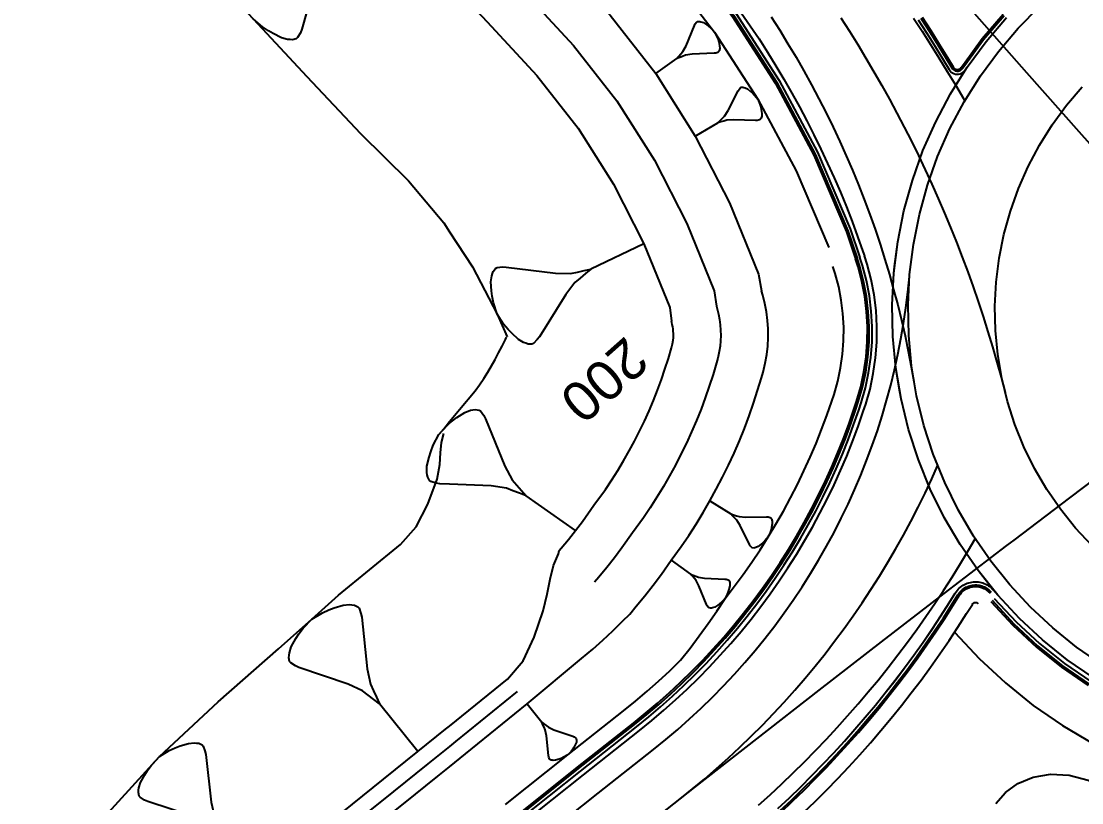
# Model space of a CAD drawing. Extents: x 387562 to 388546, y 804386 to 804945.
# Drawn here: x 387872.9 to 387940, y 804710.9 to 804760.4 of the extents above; entities that cross this region are included whole.
import ezdxf
from ezdxf.enums import TextEntityAlignment as Align

# ---------------------------------------------------------------- set-up
doc = ezdxf.new("R2010")
doc.units = 0
doc.layers.get('0').update_dxf_attribs({"linetype": 'CONTINUOUS'})
doc.styles.add('ARIAL', font='ARIAL.FON')

msp = doc.modelspace()

# ---------------------------------------------------------------- linework, layer by layer
at = {"color": 1}
for p, q in [((387891.5394, 804763.0015), (387890.6459, 804759.8487)), ((387888.1523, 804759.9987), (387887.557, 804760.5037)), ((387888.5279, 804759.7414), (387888.1523, 804759.9987)), ((387914.9578, 804758.7974), (387915.4847, 804760.0885)), ((387915.4847, 804760.0885), (387915.5344, 804760.1811)), ((387915.5344, 804760.1811), (387915.6226, 804760.3007)), ((387915.6226, 804760.3007), (387915.661, 804760.3278)), ((387915.661, 804760.3278), (387915.7648, 804760.3435)), ((387915.7648, 804760.3435), (387915.8303, 804760.3322)), ((387915.8303, 804760.3322), (387915.8958, 804760.3208)), ((387915.8958, 804760.3208), (387916.0538, 804760.2598)), ((387916.0538, 804760.2598), (387916.2659, 804760.1219)), ((387916.2659, 804760.1219), (387916.3856, 804760.0338)), ((387916.3856, 804760.0338), (387916.5322, 804759.9072)), ((387916.5322, 804759.9072), (387916.7601, 804759.6655)), ((387888.8302, 804759.5668), (387888.5279, 804759.7414)), ((387889.3616, 804759.3003), (387888.8302, 804759.5668)), ((387889.7466, 804759.1989), (387889.3616, 804759.3003)), ((387890.2967, 804759.244), (387890.0583, 804759.1801)), ((387890.3794, 804759.3173), (387890.2967, 804759.244)), ((387890.554, 804759.6196), (387890.3794, 804759.3173)), ((387890.6459, 804759.8487), (387890.554, 804759.6196)), ((387916.7601, 804759.6655), (387916.9112, 804759.3696)), ((387916.9112, 804759.3696), (387916.9811, 804759.189)), ((387889.9024, 804759.1895), (387889.7466, 804759.1989)), ((387890.0583, 804759.1801), (387889.9024, 804759.1895)), ((387914.7589, 804758.4272), (387914.9578, 804758.7974)), ((387916.9811, 804759.189), (387917.0239, 804759.0467)), ((387917.0239, 804759.0467), (387917.0825, 804758.8006)), ((387917.0755, 804758.5658), (387917.0642, 804758.5003)), ((387917.0869, 804758.6312), (387917.0755, 804758.5658)), ((387917.0825, 804758.8006), (387917.0869, 804758.6312)), ((387913.0353, 804757.0397), (387914.3793, 804757.9872)), ((387914.3793, 804757.9872), (387914.5059, 804758.1338)), ((387914.56, 804758.057), (387914.3793, 804757.9872)), ((387914.5059, 804758.1338), (387914.6324, 804758.2805)), ((387914.7407, 804758.1269), (387914.56, 804758.057)), ((387914.6324, 804758.2805), (387914.7589, 804758.4272)), ((387914.9213, 804758.1968), (387914.7407, 804758.1269)), ((387915.3368, 804758.2598), (387914.9213, 804758.1968)), ((387916.7299, 804758.3221), (387915.3368, 804758.2598)), ((387916.8338, 804758.3379), (387916.7299, 804758.3221)), ((387916.9761, 804758.3807), (387916.8338, 804758.3379)), ((387917.0145, 804758.4077), (387916.9761, 804758.3807)), ((387917.0642, 804758.5003), (387917.0145, 804758.4077)), ((387917.6179, 804754.6919), (387918.2551, 804755.9449)), ((387918.2551, 804755.9449), (387918.3128, 804756.0337)), ((387918.3128, 804756.0337), (387918.4113, 804756.1465)), ((387918.4113, 804756.1465), (387918.4521, 804756.1705)), ((387918.4521, 804756.1705), (387918.5578, 804756.1776)), ((387918.5578, 804756.1776), (387918.6226, 804756.1608)), ((387918.6226, 804756.1608), (387918.6874, 804756.1439)), ((387918.6874, 804756.1439), (387918.8411, 804756.0694)), ((387918.8411, 804756.0694), (387919.0427, 804755.9132)), ((387919.0427, 804755.9132), (387919.1555, 804755.8147)), ((387919.1555, 804755.8147), (387919.2922, 804755.6753)), ((387919.2922, 804755.6753), (387919.501, 804755.4134)), ((387919.501, 804755.4134), (387919.6281, 804755.1036)), ((387917.3872, 804754.3366), (387917.6179, 804754.6919)), ((387919.6281, 804755.1036), (387919.6832, 804754.9162)), ((387919.6832, 804754.9162), (387919.7143, 804754.7697)), ((387919.7143, 804754.7697), (387919.7525, 804754.5176)), ((387919.7525, 804754.5176), (387919.7428, 804754.3471)), ((387915.5398, 804753.0868), (387916.9691, 804753.9263)), ((387916.9691, 804753.9263), (387917.1085, 804754.0631)), ((387917.1564, 804753.9814), (387916.9691, 804753.9263)), ((387917.1085, 804754.0631), (387917.2478, 804754.1998)), ((387917.3438, 804754.0365), (387917.1564, 804753.9814)), ((387917.2478, 804754.1998), (387917.3872, 804754.3366)), ((387917.5311, 804754.0916), (387917.3438, 804754.0365)), ((387917.9537, 804754.1201), (387917.5311, 804754.0916)), ((387919.3584, 804754.0664), (387917.9537, 804754.1201)), ((387919.4641, 804754.0735), (387919.3584, 804754.0664)), ((387919.6106, 804754.1047), (387919.4641, 804754.0735)), ((387919.6514, 804754.1286), (387919.6106, 804754.1047)), ((387919.7091, 804754.2175), (387919.6514, 804754.1286)), ((387919.726, 804754.2823), (387919.7091, 804754.2175)), ((387919.7428, 804754.3471), (387919.726, 804754.2823)), ((387925.333, 804747.2198), (387925.958, 804745.4092)), ((387912.2935, 804746.263), (387908.9399, 804744.6565)), ((387902.7102, 804744.3817), (387902.7601, 804744.5234)), ((387902.7601, 804744.5234), (387902.9058, 804744.711)), ((387902.9058, 804744.711), (387903.0016, 804744.7569)), ((387903.0016, 804744.7569), (387903.335, 804744.7988)), ((387903.335, 804744.7988), (387903.5725, 804744.7948)), ((387903.5725, 804744.7948), (387906.7023, 804744.4092)), ((387907.6524, 804744.3931), (387908.0816, 804744.4809)), ((387908.0816, 804744.4809), (387908.5108, 804744.5687)), ((387908.5108, 804744.5687), (387908.9399, 804744.6565)), ((387908.9399, 804744.6565), (387908.6026, 804744.3771)), ((387902.6063, 804743.8607), (387902.6602, 804744.2399)), ((387902.6442, 804743.2898), (387902.6063, 804743.8607)), ((387902.6602, 804744.2399), (387902.7102, 804744.3817)), ((387906.7023, 804744.4092), (387907.6524, 804744.3931)), ((387907.9278, 804743.8183), (387907.3449, 804743.0678)), ((387908.2652, 804744.0977), (387907.9278, 804743.8183)), ((387908.6026, 804744.3771), (387908.2652, 804744.0977)), ((387902.6861, 804742.9565), (387902.6442, 804743.2898)), ((387902.7739, 804742.5273), (387902.6861, 804742.9565)), ((387902.9993, 804741.8107), (387902.7739, 804742.5273)), ((387907.3449, 804743.0678), (387905.6839, 804740.3872)), ((387903.4165, 804741.1859), (387902.9993, 804741.8107)), ((387903.6959, 804740.8485), (387903.4165, 804741.1859)), ((387903.9294, 804740.607), (387903.6959, 804740.8485)), ((387904.3505, 804740.2197), (387903.9294, 804740.607)), ((387904.6799, 804740.024), (387904.3505, 804740.2197)), ((387904.8216, 804739.9741), (387904.6799, 804740.024)), ((387904.9633, 804739.9242), (387904.8216, 804739.9741)), ((387905.2008, 804739.9202), (387904.9633, 804739.9242)), ((387905.2966, 804739.9661), (387905.2008, 804739.9202)), ((387905.5382, 804740.1996), (387905.2966, 804739.9661)), ((387905.6839, 804740.3872), (387905.5382, 804740.1996)), ((387900, 804715.7505), (387903.6577, 804718.7241))]:
    msp.add_line(p, q, dxfattribs=at)
at = {"color": 7}
for p, q in [((387925.1085, 804747.0208), (387925.6739, 804745.3129)), ((387925.1908, 804747.0937), (387925.7781, 804745.3482)), ((387900.9497, 804735.5891), (387901.3165, 804735.7315)), ((387901.3165, 804735.7315), (387901.4685, 804735.758)), ((387901.4685, 804735.758), (387901.6205, 804735.7846)), ((387901.6205, 804735.7846), (387901.8618, 804735.7484)), ((387901.8618, 804735.7484), (387901.9511, 804735.6857)), ((387900, 804734.9074), (387900.1799, 804735.0631)), ((387900.1799, 804735.0631), (387900.4574, 804735.2682)), ((387900.4574, 804735.2682), (387900.9497, 804735.5891)), ((387901.9511, 804735.6857), (387902.1562, 804735.4082)), ((387902.1562, 804735.4082), (387902.2721, 804735.1934)), ((387902.2721, 804735.1934), (387903.5004, 804732.1964)), ((387899.3112, 804734.2064), (387899.8397, 804734.7687)), ((387899.8397, 804734.7687), (387900, 804734.9074)), ((387898.9613, 804733.5187), (387899.3112, 804734.2064)), ((387898.7007, 804732.7682), (387898.7997, 804733.0988)), ((387898.7997, 804733.0988), (387898.9613, 804733.5187)), ((387898.5656, 804732.1963), (387898.7007, 804732.7682)), ((387898.556, 804731.803), (387898.5656, 804732.1963)), ((387898.5825, 804731.6509), (387898.556, 804731.803)), ((387903.5004, 804732.1964), (387903.9637, 804731.3373)), ((387898.609, 804731.4989), (387898.5825, 804731.6509)), ((387898.7249, 804731.2842), (387898.609, 804731.4989)), ((387898.8142, 804731.2214), (387898.7249, 804731.2842)), ((387899.1448, 804731.1225), (387898.8142, 804731.2214)), ((387899.3861, 804731.0863), (387899.1448, 804731.1225)), ((387900, 804731.0597), (387899.3861, 804731.0863)), ((387902.622, 804730.9464), (387900, 804731.0597)), ((387903.9637, 804731.3373), (387904.2581, 804730.9971)), ((387903.5872, 804730.8016), (387902.622, 804730.9464)), ((387904.0071, 804730.6399), (387903.5872, 804730.8016)), ((387904.427, 804730.4783), (387904.0071, 804730.6399)), ((387904.2581, 804730.9971), (387904.5525, 804730.6568)), ((387904.8469, 804730.3166), (387904.427, 804730.4783)), ((387904.5525, 804730.6568), (387904.8469, 804730.3166)), ((387907.9718, 804728.1207), (387904.8469, 804730.3166)), ((387916.4593, 804729.9979), (387917.7926, 804729.1731)), ((387917.7926, 804729.1731), (387917.9685, 804729.117)), ((387917.9214, 804729.0408), (387917.7926, 804729.1731)), ((387918.0502, 804728.9084), (387917.9214, 804729.0408)), ((387917.9685, 804729.117), (387918.1444, 804729.0608)), ((387918.1444, 804729.0608), (387918.3204, 804729.0047)), ((387918.179, 804728.7761), (387918.0502, 804728.9084)), ((387918.3895, 804728.4352), (387918.179, 804728.7761)), ((387918.3204, 804729.0047), (387918.7194, 804728.9685)), ((387918.9648, 804727.2366), (387918.3895, 804728.4352)), ((387918.7194, 804728.9685), (387920.0487, 804728.9889)), ((387920.0487, 804728.9889), (387920.1485, 804728.9798)), ((387920.1485, 804728.9798), (387920.2863, 804728.9472)), ((387920.2863, 804728.9472), (387920.3244, 804728.9237)), ((387920.3244, 804728.9237), (387920.377, 804728.8385)), ((387920.4116, 804728.5537), (387920.3699, 804728.3161)), ((387920.377, 804728.8385), (387920.3915, 804728.7768)), ((387920.3915, 804728.7768), (387920.4061, 804728.7151)), ((387920.4061, 804728.7151), (387920.4116, 804728.5537)), ((387920.1543, 804727.7122), (387919.9513, 804727.4691)), ((387920.2812, 804728.0024), (387920.1543, 804727.7122)), ((387920.3373, 804728.1783), (387920.2812, 804728.0024)), ((387920.3699, 804728.3161), (387920.3373, 804728.1783)), ((387919.0174, 804727.1514), (387918.9648, 804727.2366)), ((387919.1081, 804727.0426), (387919.0174, 804727.1514)), ((387919.1462, 804727.0191), (387919.1081, 804727.0426)), ((387919.2459, 804727.01), (387919.1462, 804727.0191)), ((387919.3076, 804727.0245), (387919.2459, 804727.01)), ((387919.3692, 804727.0391), (387919.3076, 804727.0245)), ((387919.5161, 804727.1062), (387919.3692, 804727.0391)), ((387919.7101, 804727.2496), (387919.5161, 804727.1062)), ((387919.8189, 804727.3403), (387919.7101, 804727.2496)), ((387919.9513, 804727.4691), (387919.8189, 804727.3403)), ((387914.0177, 804726.2434), (387915.2464, 804725.3698)), ((387915.2464, 804725.3698), (387915.4118, 804725.305)), ((387915.3619, 804725.2348), (387915.2464, 804725.3698)), ((387915.4774, 804725.0998), (387915.3619, 804725.2348)), ((387915.4118, 804725.305), (387915.5772, 804725.2403)), ((387915.5928, 804724.9649), (387915.4774, 804725.0998)), ((387915.5772, 804725.2403), (387915.7426, 804725.1755)), ((387915.7426, 804725.1755), (387916.1233, 804725.1163)), ((387916.1233, 804725.1163), (387917.4004, 804725.0539)), ((387917.4004, 804725.0539), (387917.4956, 804725.0391)), ((387917.4956, 804725.0391), (387917.6259, 804724.9993)), ((387917.6259, 804724.9993), (387917.661, 804724.9743)), ((387915.7739, 804724.6247), (387915.5928, 804724.9649)), ((387916.2521, 804723.439), (387915.7739, 804724.6247)), ((387917.6673, 804724.3885), (387917.6275, 804724.2582)), ((387917.661, 804724.9743), (387917.7062, 804724.8893)), ((387917.7219, 804724.6139), (387917.6673, 804724.3885)), ((387917.7062, 804724.8893), (387917.7164, 804724.8292)), ((387917.7164, 804724.8292), (387917.7265, 804724.7692)), ((387917.7265, 804724.7692), (387917.7219, 804724.6139)), ((387917.4231, 804723.8221), (387917.2133, 804723.6013)), ((387917.5627, 804724.0928), (387917.4231, 804723.8221)), ((387917.6275, 804724.2582), (387917.5627, 804724.0928)), ((387891.9489, 804722.9095), (387892.3639, 804723.1002)), ((387892.3639, 804723.1002), (387892.6924, 804723.2216)), ((387892.6924, 804723.2216), (387893.263, 804723.3952)), ((387893.263, 804723.3952), (387893.6608, 804723.4302)), ((387893.6608, 804723.4302), (387893.8165, 804723.413)), ((387893.8165, 804723.413), (387893.9722, 804723.3959)), ((387893.9722, 804723.3959), (387894.1972, 804723.2924)), ((387894.1972, 804723.2924), (387894.2665, 804723.206)), ((387894.2665, 804723.206), (387894.3879, 804722.8774)), ((387916.2974, 804723.3539), (387916.2521, 804723.439)), ((387916.3777, 804723.2439), (387916.2974, 804723.3539)), ((387916.4129, 804723.219), (387916.3777, 804723.2439)), ((387916.508, 804723.2042), (387916.4129, 804723.219)), ((387916.5681, 804723.2143), (387916.508, 804723.2042)), ((387916.6282, 804723.2244), (387916.5681, 804723.2143)), ((387916.7733, 804723.2798), (387916.6282, 804723.2244)), ((387916.9683, 804723.4055), (387916.7733, 804723.2798)), ((387917.0783, 804723.4858), (387916.9683, 804723.4055)), ((387917.2133, 804723.6013), (387917.0783, 804723.4858)), ((387890.7392, 804721.9395), (387891.2748, 804722.5109)), ((387891.2748, 804722.5109), (387891.9489, 804722.9095)), ((387894.3879, 804722.8774), (387894.44, 804722.6353)), ((387894.44, 804722.6353), (387894.7894, 804719.3665)), ((387890.4628, 804721.576), (387890.7392, 804721.9395)), ((387889.9793, 804720.7625), (387890.2728, 804721.2818)), ((387890.2728, 804721.2818), (387890.4628, 804721.576)), ((387889.8415, 804720.2262), (387889.8586, 804720.3819)), ((387889.8586, 804720.3819), (387889.9793, 804720.7625)), ((387889.8244, 804720.0705), (387889.8415, 804720.2262)), ((387889.8765, 804719.8284), (387889.8244, 804720.0705)), ((387889.9458, 804719.742), (387889.8765, 804719.8284)), ((387890.2401, 804719.552), (387889.9458, 804719.742)), ((387890.465, 804719.4485), (387890.2401, 804719.552)), ((387893.5796, 804718.3966), (387890.465, 804719.4485)), ((387894.7894, 804719.3665), (387894.998, 804718.3981)), ((387894.4795, 804717.9824), (387893.5796, 804718.3966)), ((387894.998, 804718.3981), (387895.1887, 804717.9832)), ((387894.843, 804717.706), (387894.4795, 804717.9824)), ((387895.2066, 804717.4297), (387894.843, 804717.706)), ((387895.1887, 804717.9832), (387895.3794, 804717.5682)), ((387895.5701, 804717.1533), (387895.2066, 804717.4297)), ((387895.3794, 804717.5682), (387895.5701, 804717.1533)), ((387897.9949, 804714.1288), (387895.5701, 804717.1533)), ((387904.9012, 804717.1577), (387905.8281, 804715.99)), ((387905.8281, 804715.99), (387905.9674, 804715.8831)), ((387905.9007, 804715.8301), (387905.8281, 804715.99)), ((387905.9733, 804715.6702), (387905.9007, 804715.8301)), ((387905.9674, 804715.8831), (387906.1067, 804715.7761)), ((387906.0458, 804715.5103), (387905.9733, 804715.6702)), ((387906.1067, 804715.7761), (387906.246, 804715.6692)), ((387906.246, 804715.6692), (387906.5913, 804715.5082)), ((387906.1243, 804715.1374), (387906.0458, 804715.5103)), ((387906.2526, 804713.8797), (387906.1243, 804715.1374)), ((387906.5913, 804715.5082), (387907.7872, 804715.0979)), ((387907.7872, 804715.0979), (387907.8735, 804715.0577)), ((387907.8735, 804715.0577), (387907.9863, 804714.9841)), ((387907.9863, 804714.9841), (387908.0128, 804714.9507)), ((387908.0128, 804714.9507), (387908.0324, 804714.8575)), ((387882.2539, 804714.1917), (387882.6373, 804714.3719)), ((387882.6373, 804714.3719), (387882.941, 804714.4871)), ((387882.941, 804714.4871), (387883.4689, 804714.6526)), ((387883.4689, 804714.6526), (387883.8376, 804714.6882)), ((387883.8376, 804714.6882), (387883.9822, 804714.6736)), ((387883.9822, 804714.6736), (387884.1267, 804714.6589)), ((387884.1267, 804714.6589), (387884.3362, 804714.5646)), ((387884.3362, 804714.5646), (387884.4011, 804714.485)), ((387884.4011, 804714.485), (387884.5163, 804714.1813)), ((387907.7841, 804714.2797), (387907.6771, 804714.1404)), ((387907.8577, 804714.3925), (387907.7841, 804714.2797)), ((387907.9715, 804714.5916), (387907.8577, 804714.3925)), ((387908.0187, 804714.7378), (387907.9715, 804714.5916)), ((387908.0255, 804714.7976), (387908.0187, 804714.7378)), ((387908.0324, 804714.8575), (387908.0255, 804714.7976)), ((387881.1394, 804713.2826), (387881.6317, 804713.8168)), ((387881.6317, 804713.8168), (387882.2539, 804714.1917)), ((387884.5163, 804714.1813), (387884.5666, 804713.9571)), ((387884.5666, 804713.9571), (387884.9165, 804710.928)), ((387906.2722, 804713.7865), (387906.2526, 804713.8797)), ((387906.3183, 804713.6599), (387906.2722, 804713.7865)), ((387906.3447, 804713.6265), (387906.3183, 804713.6599)), ((387906.4311, 804713.5863), (387906.3447, 804713.6265)), ((387906.4909, 804713.5794), (387906.4311, 804713.5863)), ((387906.7038, 804713.5853), (387906.5508, 804713.5725)), ((387906.9236, 804713.651), (387906.7038, 804713.5853)), ((387907.0502, 804713.697), (387906.9236, 804713.651)), ((387907.2101, 804713.7696), (387907.0502, 804713.697)), ((387907.4701, 804713.9216), (387907.2101, 804713.7696)), ((387907.6771, 804714.1404), (387907.4701, 804713.9216)), ((387880.7121, 804712.6688), (387880.886, 804712.9432)), ((387880.886, 804712.9432), (387881.1394, 804713.2826)), ((387906.5508, 804713.5725), (387906.4909, 804713.5794)), ((387880.444, 804712.1848), (387880.7121, 804712.6688)), ((387880.3057, 804711.5417), (387880.3204, 804711.6863)), ((387880.3204, 804711.6863), (387880.335, 804711.8308)), ((387880.335, 804711.8308), (387880.444, 804712.1848)), ((387880.356, 804711.3176), (387880.3057, 804711.5417)), ((387880.4209, 804711.238), (387880.356, 804711.3176)), ((387880.6954, 804711.0641), (387880.4209, 804711.238)), ((387880.9048, 804710.9698), (387880.6954, 804711.0641)), ((387883.802, 804710.0188), (387880.9048, 804710.9698)), ((387884.9165, 804710.928), (387885.1176, 804710.0314))]:
    msp.add_line(p, q, dxfattribs=at)
at = {"color": 1, "linetype": 'CONTINUOUS'}
for points in [[(387900, 804781.8529), (387901.8049, 804779.817), (387905.1218, 804776.0756), (387908.4387, 804772.3342), (387911.7556, 804768.5928), (387915.0532, 804764.8342), (387918.107, 804760.8596), (387920.8479, 804756.6075), (387923.2634, 804752.067), (387925.333, 804747.2198)], [(387900, 804779.1395), (387900.458, 804778.6229), (387903.7749, 804774.8815), (387907.0918, 804771.1401), (387910.4087, 804767.3987), (387913.7063, 804763.6401), (387916.7601, 804759.6655), (387919.501, 804755.4134), (387921.9165, 804750.8729), (387923.9861, 804746.0257)], [(387874.9713, 804774.6306), (387877.525, 804771.6559), (387880.7844, 804767.8635), (387884.1435, 804764.1595), (387887.557, 804760.5037), (387890.9704, 804756.8479), (387894.3596, 804753.2444), (387897.394, 804750.2403), (387899.6288, 804747.5888), (387900, 804747.0246)], [(387900, 804771.6528), (387900.0602, 804771.5883), (387903.4713, 804767.9303), (387906.8743, 804764.2815), (387910.1561, 804760.7238), (387913.0353, 804757.0397), (387915.5398, 804753.0868), (387917.7047, 804748.8552), (387919.542, 804744.3512), (387919.7201, 804743.2934)], [(387900, 804762.8582), (387902.3743, 804760.3128), (387905.5198, 804756.9152), (387908.1313, 804753.5827), (387910.3662, 804750.048), (387912.2935, 804746.263), (387913.9273, 804742.2357), (387914.038, 804741.3662)], [(387929.6474, 804760.4375), (387930.1873, 804759.5958), (387930.7188, 804758.7487), (387931.2418, 804757.8963), (387931.609, 804757.2861), (387931.6671, 804757.205), (387931.7378, 804757.1347), (387931.8192, 804757.077), (387931.9091, 804757.0337), (387932.0048, 804757.0059), (387932.1039, 804756.9944), (387932.2035, 804756.9995), (387932.3008, 804757.021), (387932.3933, 804757.0583), (387932.4783, 804757.1105), (387932.5534, 804757.1761), (387932.6166, 804757.2532), (387932.6217, 804757.2607), (387932.7514, 804757.4533), (387933.9344, 804759.0654), (387935.2314, 804760.5873)], [(387900, 804747.0246), (387901.4546, 804744.8136), (387902.9993, 804741.8107), (387903.6335, 804740.3815)], [(387904.3536, 804709.7772), (387908.2784, 804712.9035), (387911.8174, 804715.7042), (387912.5921, 804716.3301), (387913.3498, 804716.972), (387914.0923, 804717.6313), (387914.8193, 804718.3077), (387915.5304, 804719.0009), (387916.2251, 804719.7103), (387916.9032, 804720.4358), (387917.5642, 804721.1768), (387918.2078, 804721.933), (387918.8337, 804722.7039), (387919.4414, 804723.4892), (387920.0308, 804724.2884), (387920.6014, 804725.1011), (387921.1529, 804725.9269), (387921.6851, 804726.7652), (387922.1976, 804727.6157), (387922.6903, 804728.4779), (387923.1627, 804729.3513), (387923.6147, 804730.2355), (387924.0461, 804731.1299), (387924.4565, 804732.0341), (387924.8457, 804732.9476), (387925.2137, 804733.8699), (387925.56, 804734.8006), (387925.8847, 804735.739), (387926.0357, 804736.2012), (387926.304, 804737.1458), (387926.5082, 804738.1041), (387926.6482, 804739.0738), (387926.7232, 804740.0508), (387926.733, 804741.0305), (387926.6775, 804742.0088), (387926.5569, 804742.9812), (387926.3719, 804743.9434), (387926.1232, 804744.8911), (387925.958, 804745.4092)], [(387903.542, 804710.7927), (387907.4701, 804713.9216), (387911.0022, 804716.7169), (387911.7634, 804717.3317), (387912.498, 804717.9541), (387913.2179, 804718.5933), (387913.9227, 804719.2491), (387914.6122, 804719.9211), (387915.2135, 804720.6782), (387915.7955, 804721.4472), (387916.3579, 804722.2279), (387916.9005, 804723.0197), (387917.4231, 804723.8221), (387918.0052, 804724.5743), (387918.5697, 804725.3398), (387919.1163, 804726.1182), (387919.6446, 804726.9092), (387920.1543, 804727.7122), (387920.6452, 804728.5268), (387921.1171, 804729.3526), (387921.5696, 804730.1892), (387922.0026, 804731.0361), (387922.4157, 804731.8928), (387922.8089, 804732.759), (387923.1817, 804733.634), (387923.5341, 804734.5174), (387923.8659, 804735.4088), (387924.1769, 804736.3077), (387924.3176, 804736.738), (387924.557, 804737.5794), (387924.7362, 804738.4204), (387924.859, 804739.2714), (387924.9249, 804740.1287), (387924.9335, 804740.9885), (387924.8848, 804741.847), (387924.779, 804742.7003), (387924.6166, 804743.5447), (387924.3983, 804744.3763), (387924.2534, 804744.8311)], [(387906.9381, 804726.8564), (387907.0571, 804727.0024), (387907.5219, 804727.5565), (387907.9718, 804728.1207), (387908.4069, 804728.6946), (387909.1278, 804729.7204), (387909.8633, 804730.7255), (387910.2588, 804731.3203), (387910.6396, 804731.9236), (387911.0056, 804732.5351), (387911.3567, 804733.1544), (387911.6929, 804733.781), (387912.014, 804734.4144), (387912.3283, 804735.0501), (387912.6201, 804735.696), (387912.8967, 804736.3476), (387913.1583, 804737.0046), (387913.3937, 804737.6711), (387913.6243, 804738.3376), (387913.84, 804739.0083), (387914.041, 804739.6837), (387914.1063, 804739.9278), (387914.1479, 804740.1631), (387914.156, 804740.3092), (387914.1582, 804740.4532), (387914.1549, 804740.5957), (387914.1462, 804740.7367), (387914.1321, 804740.8766), (387914.1126, 804741.0154), (387914.0877, 804741.1533), (387914.0573, 804741.2904), (387914.038, 804741.3662)], [(387896.896, 804727.2421), (387897.8803, 804728.3547), (387898.6099, 804729.7834), (387899.2022, 804731.3777), (387899.3855, 804732.2905), (387899.4198, 804733.0324), (387899.4893, 804733.6971), (387899.6346, 804734.2522)], [(387903.6578, 804718.7242), (387904.6445, 804719.8729), (387905.3507, 804721.3696), (387905.9062, 804723.0485), (387906.1633, 804724.0995), (387906.3498, 804725.0425), (387906.5726, 804725.9043), (387906.8757, 804726.6488), (387906.9381, 804726.8564)], [(387920.7648, 804710.5285), (387921.4942, 804711.2126), (387922.2129, 804711.9078), (387922.9209, 804712.6141), (387923.618, 804713.3311), (387924.3039, 804714.0588), (387924.9786, 804714.7969), (387925.6418, 804715.5453), (387926.2934, 804716.3039), (387926.9333, 804717.0724), (387927.5613, 804717.8506), (387928.1773, 804718.6384), (387928.781, 804719.4356), (387929.3724, 804720.2419), (387929.9514, 804721.0573), (387930.5177, 804721.8815), (387931.0713, 804722.7143), (387931.612, 804723.5555), (387931.9925, 804724.1652), (387932.0478, 804724.2485), (387932.1085, 804724.3279), (387932.1743, 804724.403), (387932.245, 804724.4736), (387932.3202, 804724.5394), (387932.3996, 804724.6), (387932.4829, 804724.6552), (387932.5697, 804724.7047), (387932.6596, 804724.7483), (387932.7522, 804724.7858), (387932.8471, 804724.817), (387932.9439, 804724.8419), (387933.0421, 804724.8603), (387933.1413, 804724.8721), (387933.2411, 804724.8772), (387933.341, 804724.8757), (387933.4406, 804724.8676), (387933.5394, 804724.8528), (387933.637, 804724.8315), (387933.733, 804724.8037), (387933.8269, 804724.7696), (387933.9183, 804724.7293), (387934.0069, 804724.683), (387934.0922, 804724.6309), (387934.1738, 804724.5733), (387934.2513, 804724.5103), (387934.3246, 804724.4423), (387934.3931, 804724.3696), (387934.4176, 804724.341)], [(387934.4609, 804723.8287), (387935.8369, 804722.348), (387937.3168, 804720.9711), (387938.8929, 804719.7055), (387940.5568, 804718.5577)], [(387922.3908, 804710.2713), (387923.1239, 804710.9804), (387923.8461, 804711.7008), (387924.5571, 804712.4321), (387925.2567, 804713.1744), (387925.9449, 804713.9273), (387926.6214, 804714.6907), (387927.286, 804715.4644), (387927.9387, 804716.2482), (387928.5793, 804717.042), (387929.2075, 804717.8456), (387929.8233, 804718.6587), (387930.4266, 804719.4812), (387931.0171, 804720.3129), (387931.5948, 804721.1535), (387932.1594, 804722.003), (387932.7109, 804722.8611), (387933.0782, 804723.4501), (387933.1064, 804723.494), (387933.1145, 804723.5045), (387933.1232, 804723.5145), (387933.1326, 804723.5239), (387933.1426, 804723.5326), (387933.1532, 804723.5406), (387933.1642, 804723.548), (387933.1757, 804723.5545), (387933.1877, 804723.5603), (387933.2, 804723.5653), (387933.2126, 804723.5695), (387933.2254, 804723.5728), (387933.2385, 804723.5752), (387933.2516, 804723.5768), (387933.2649, 804723.5775), (387933.2781, 804723.5773), (387933.2914, 804723.5762), (387933.3045, 804723.5742), (387933.3174, 804723.5714), (387933.3302, 804723.5677), (387933.3426, 804723.5632), (387933.3548, 804723.5578), (387933.3665, 804723.5517), (387933.3779, 804723.5448), (387933.3887, 804723.5371), (387933.399, 804723.5287), (387933.4087, 804723.5197), (387933.4178, 804723.5101), (387933.4211, 804723.5063)], [(387904.9012, 804717.1577), (387908.3475, 804720.0152), (387909.05, 804720.6108), (387909.6949, 804721.1858), (387910.3257, 804721.7752), (387910.9423, 804722.3787), (387911.3896, 804722.8335)], [(387881.1629, 804700), (387883.967, 804702.9768), (387887.931, 804706.0952), (387891.8819, 804709.2289), (387895.8198, 804712.3782), (387897.9949, 804714.1288), (387899.745, 804715.5432), (387900, 804715.7505)]]:
    msp.add_lwpolyline(points, dxfattribs=at)
at = {"color": 7, "linetype": 'CONTINUOUS'}
for points in [[(387900, 804781.5665), (387901.6627, 804779.6909), (387904.9796, 804775.9495), (387908.2965, 804772.2081), (387911.6134, 804768.4667), (387914.911, 804764.7082), (387917.9649, 804760.7336), (387920.7057, 804756.4815), (387923.1212, 804751.9409), (387925.1908, 804747.0937)], [(387900, 804781.4006), (387901.5804, 804779.618), (387904.8973, 804775.8766), (387908.2142, 804772.1352), (387911.5311, 804768.3937), (387914.8287, 804764.6352), (387917.8826, 804760.6606), (387920.6234, 804756.4085), (387923.0389, 804751.8679), (387925.1085, 804747.0208)], [(387900, 804767.2554), (387901.2264, 804765.9402), (387904.6243, 804762.2972), (387907.8379, 804758.8195), (387910.5833, 804755.3112), (387912.953, 804751.5674), (387914.9991, 804747.5591), (387916.7347, 804743.2934), (387916.879, 804742.3298)], [(387941.2556, 804719.6539), (387939.6695, 804720.748), (387938.1671, 804721.9545), (387936.7564, 804723.267), (387935.4447, 804724.6784), (387934.2391, 804726.1815), (387933.1459, 804727.7682), (387932.1709, 804729.4302), (387931.3192, 804731.1586), (387930.5953, 804732.9443), (387930.0031, 804734.7779), (387929.5457, 804736.6496), (387929.2256, 804738.5497), (387929.0443, 804740.468), (387929.0029, 804742.3944), (387929.1016, 804744.3187), (387929.3399, 804746.2308), (387929.7165, 804748.1205), (387930.2294, 804749.9778), (387930.8759, 804751.793), (387931.6525, 804753.5563), (387932.5553, 804755.2586), (387933.5794, 804756.8908), (387934.7193, 804758.4443), (387935.9692, 804759.9108), (387937.3222, 804761.2826)], [(387920.3405, 804760.6235), (387920.8798, 804759.7813), (387921.4052, 804758.9305), (387921.9166, 804758.0712), (387922.4138, 804757.2036), (387922.8968, 804756.3279), (387923.3653, 804755.4445), (387923.8193, 804754.5535), (387924.2586, 804753.6552), (387924.6831, 804752.7498), (387925.0927, 804751.8375), (387925.4873, 804750.9187), (387925.8668, 804749.9935), (387926.2311, 804749.0622), (387926.5801, 804748.1251), (387926.9137, 804747.1824), (387927.2317, 804746.2343), (387927.5342, 804745.2812), (387927.821, 804744.3232), (387928.0921, 804743.3607), (387928.3473, 804742.3938), (387928.5867, 804741.4229), (387928.8101, 804740.4482), (387929.0176, 804739.4699), (387929.2089, 804738.4884), (387929.3763, 804737.5501)], [(387924.7548, 804760.5651), (387925.2937, 804759.7227), (387925.8219, 804758.8736), (387926.3396, 804758.018), (387926.8465, 804757.156), (387927.3425, 804756.2878), (387927.8277, 804755.4134), (387928.3019, 804754.533), (387928.7651, 804753.6467), (387929.2172, 804752.7547), (387929.6581, 804751.8572), (387930.0877, 804750.9542), (387930.506, 804750.0459), (387930.9129, 804749.1324), (387931.3084, 804748.2139), (387931.6923, 804747.2906), (387932.0647, 804746.3625), (387932.4254, 804745.4299), (387932.7745, 804744.4928), (387933.1118, 804743.5514), (387933.4374, 804742.6059), (387933.7511, 804741.6563), (387934.0529, 804740.703), (387934.3427, 804739.7459), (387934.6206, 804738.7853), (387934.8864, 804737.8213), (387935.1402, 804736.854), (387935.1516, 804736.8095)], [(387929.8152, 804760.5463), (387930.3562, 804759.7029), (387930.8887, 804758.8541), (387931.4128, 804758.0001), (387931.7728, 804757.4009), (387931.8195, 804757.3346), (387931.8666, 804757.2877), (387931.9208, 804757.2493), (387931.9806, 804757.2205), (387932.0444, 804757.202), (387932.1104, 804757.1943), (387932.1767, 804757.1977), (387932.2416, 804757.212), (387932.3032, 804757.2369), (387932.3598, 804757.2716), (387932.4098, 804757.3153), (387932.4519, 804757.3667), (387932.4562, 804757.3729), (387932.5859, 804757.5657), (387933.7775, 804759.1895), (387935.084, 804760.7225)], [(387929.8991, 804760.6007), (387930.4407, 804759.7565), (387930.9737, 804758.9069), (387931.4983, 804758.0519), (387931.855, 804757.4579), (387931.8953, 804757.3997), (387931.9309, 804757.3642), (387931.9716, 804757.3355), (387932.0164, 804757.3139), (387932.0642, 804757.3), (387932.1136, 804757.2942), (387932.1634, 804757.2968), (387932.212, 804757.3075), (387932.2581, 804757.3261), (387932.3005, 804757.3522), (387932.338, 804757.3849), (387932.3696, 804757.4235), (387932.3733, 804757.429), (387932.5032, 804757.6219), (387933.6991, 804759.2516), (387935.0103, 804760.7901)], [(387929.3376, 804760.551), (387929.8859, 804759.7147), (387930.4258, 804758.873), (387930.9573, 804758.0259), (387931.4803, 804757.1736), (387931.9947, 804756.3161), (387932.5005, 804755.4534), (387932.5843, 804755.3086)], [(387940.6466, 804727.1549), (387939.6071, 804728.2735), (387938.6517, 804729.4646), (387937.7854, 804730.722), (387937.0128, 804732.039), (387936.3378, 804733.4087), (387935.7642, 804734.8238), (387935.2949, 804736.2768), (387934.9325, 804737.7601), (387934.6788, 804739.2658), (387934.5351, 804740.786), (387934.5023, 804742.3125), (387934.5805, 804743.8375), (387934.7694, 804745.3527), (387935.0678, 804746.8502), (387935.4742, 804748.322), (387935.9865, 804749.7605), (387936.602, 804751.1579), (387937.3174, 804752.5068), (387938.1289, 804753.8003), (387939.0323, 804755.0313), (387940.0227, 804756.1935)], [(387904.1663, 804710.0115), (387908.0918, 804713.1384), (387911.6293, 804715.9379), (387912.4008, 804716.5613), (387913.1532, 804717.1986), (387913.8905, 804717.8533), (387914.6124, 804718.525), (387915.3185, 804719.2132), (387916.0083, 804719.9177), (387916.6817, 804720.6381), (387917.338, 804721.3739), (387917.9771, 804722.1247), (387918.5986, 804722.8903), (387919.2021, 804723.67), (387919.7873, 804724.4636), (387920.3538, 804725.2706), (387920.9015, 804726.0906), (387921.43, 804726.923), (387921.9389, 804727.7676), (387922.4281, 804728.6237), (387922.8972, 804729.491), (387923.346, 804730.3689), (387923.7743, 804731.2571), (387924.1819, 804732.1549), (387924.5684, 804733.062), (387924.9337, 804733.9779), (387925.2777, 804734.9019), (387925.6001, 804735.8338), (387925.7493, 804736.2906), (387926.0128, 804737.218), (387926.2129, 804738.1568), (387926.35, 804739.1068), (387926.4235, 804740.0638), (387926.4331, 804741.0235), (387926.3787, 804741.9818), (387926.2606, 804742.9344), (387926.0793, 804743.8769), (387925.8357, 804744.8053), (387925.6739, 804745.3129)], [(387904.235, 804709.9256), (387908.1602, 804713.0523), (387911.6983, 804715.8522), (387912.471, 804716.4765), (387913.2253, 804717.1155), (387913.9645, 804717.7719), (387914.6882, 804718.4453), (387915.3962, 804719.1354), (387916.0878, 804719.8417), (387916.7629, 804720.5639), (387917.421, 804721.3016), (387918.0617, 804722.0544), (387918.6848, 804722.8219), (387919.2898, 804723.6037), (387919.8766, 804724.3994), (387920.4446, 804725.2085), (387920.9937, 804726.0305), (387921.5235, 804726.8652), (387922.0338, 804727.7119), (387922.5242, 804728.5702), (387922.9946, 804729.4397), (387923.4446, 804730.32), (387923.874, 804731.2104), (387924.2825, 804732.1106), (387924.6701, 804733.0201), (387925.0364, 804733.9383), (387925.3812, 804734.8648), (387925.7044, 804735.799), (387925.8543, 804736.2578), (387926.1196, 804737.1915), (387926.3212, 804738.1375), (387926.4593, 804739.0947), (387926.5334, 804740.059), (387926.543, 804741.0261), (387926.4883, 804741.9917), (387926.3693, 804742.9515), (387926.1866, 804743.9013), (387925.9411, 804744.8367), (387925.7781, 804745.3482)], [(387905.4775, 804708.3711), (387909.3975, 804711.4937), (387912.8963, 804714.2626), (387913.674, 804714.8911), (387914.437, 804715.5375), (387915.1847, 804716.2015), (387915.9168, 804716.8827), (387916.6329, 804717.5807), (387917.3325, 804718.2952), (387918.0153, 804719.0258), (387918.6809, 804719.772), (387919.329, 804720.5335), (387919.9593, 804721.3099), (387920.5713, 804722.1007), (387921.1647, 804722.9056), (387921.7393, 804723.724), (387922.2947, 804724.5556), (387922.8306, 804725.3998), (387923.3467, 804726.2563), (387923.8428, 804727.1246), (387924.3185, 804728.0041), (387924.7737, 804728.8945), (387925.208, 804729.7952), (387925.6213, 804730.7058), (387926.0132, 804731.6258), (387926.3837, 804732.5546), (387926.7325, 804733.4918), (387927.0594, 804734.4368), (387927.3642, 804735.3892), (387927.6468, 804736.3484), (387927.9071, 804737.3139), (387928.1448, 804738.2852), (387928.3598, 804739.2618), (387928.5521, 804740.2431), (387928.7215, 804741.2287), (387928.868, 804742.2179), (387928.9914, 804743.2102), (387929.0917, 804744.2051), (387929.0996, 804744.2955)], [(387911.3896, 804722.8335), (387911.7988, 804723.3258), (387912.3486, 804723.9924), (387912.881, 804724.6711), (387913.3958, 804725.3613), (387914.0177, 804726.2434), (387914.6506, 804727.1087), (387915.129, 804727.8157), (387915.5899, 804728.5333), (387916.0334, 804729.2608), (387916.4593, 804729.9979), (387916.8675, 804730.744), (387917.2579, 804731.4986), (387917.6385, 804732.257), (387917.9938, 804733.0271), (387918.3311, 804733.8044), (387918.6504, 804734.5884), (387918.9404, 804735.3833), (387919.2228, 804736.1794), (387919.4871, 804736.9809), (387919.7335, 804737.7876), (387919.8334, 804738.1387), (387919.9712, 804738.7177), (387920.0626, 804739.2547), (387920.122, 804739.7946), (387920.1493, 804740.3358), (387920.1445, 804740.8767), (387920.1078, 804741.4159), (387920.0391, 804741.9516), (387919.9387, 804742.4822), (387919.8068, 804743.0062), (387919.7201, 804743.2934)], [(387916.8791, 804742.3298), (387916.9321, 804742.1483), (387917.0132, 804741.8177), (387917.0759, 804741.4835), (387917.1199, 804741.1462), (387917.1453, 804740.8067), (387917.1521, 804740.4657), (387917.1401, 804740.1239), (387917.1093, 804739.782), (387917.0596, 804739.4404), (387916.9698, 804739.0333), (387916.8872, 804738.7357), (387916.6635, 804737.9946), (387916.4236, 804737.2585), (387916.167, 804736.5272), (387915.9044, 804735.7965), (387915.6139, 804735.076), (387915.3069, 804734.3615), (387914.9834, 804733.6535), (387914.636, 804732.9565), (387914.2802, 804732.2625), (387913.908, 804731.5761), (387913.5195, 804730.898), (387913.1148, 804730.2285), (387912.6939, 804729.568), (387912.257, 804728.9171), (387911.5727, 804727.9819), (387910.9014, 804727.028), (387910.4264, 804726.3959), (387909.9352, 804725.7745), (387909.428, 804725.1641), (387909.1639, 804724.845)], [(387900, 804735.0179), (387900.6125, 804735.7751), (387901.6168, 804736.9557), (387901.8895, 804737.3428), (387902.1521, 804737.7365), (387902.4046, 804738.1365), (387902.6468, 804738.5424), (387902.8788, 804738.954), (387903.1003, 804739.3709), (387903.3289, 804739.7836), (387903.5313, 804740.2099), (387903.6026, 804740.3677)], [(387899.3112, 804734.2064), (387899.6291, 804734.5593), (387900, 804735.0179)], [(387911.5736, 804708.7524), (387914.588, 804711.139), (387915.3672, 804711.7659), (387916.1348, 804712.4068), (387916.8906, 804713.0615), (387917.6344, 804713.7299), (387918.3659, 804714.4117), (387919.0849, 804715.1067), (387919.7912, 804715.8146), (387920.4845, 804716.5353), (387921.1645, 804717.2684), (387921.8311, 804718.0138), (387922.4841, 804718.7712), (387923.1231, 804719.5403), (387923.7481, 804720.321), (387924.3588, 804721.1128), (387924.955, 804721.9157), (387925.5365, 804722.7292), (387926.1031, 804723.5532), (387926.6546, 804724.3873), (387927.1909, 804725.2313), (387927.7117, 804726.085), (387928.217, 804726.9479), (387928.7064, 804727.8199), (387929.18, 804728.7007), (387929.6374, 804729.5899), (387930.0786, 804730.4873), (387930.5034, 804731.3926), (387930.8724, 804732.2157)], [(387872.8916, 804700), (387873.1432, 804700.2143), (387876.1129, 804704.5612), (387878.179, 804710.0235), (387881.6317, 804713.8168), (387885.3496, 804717.2909), (387889.1788, 804720.6303), (387891.2748, 804722.5109), (387892.9566, 804724.0363), (387896.8959, 804727.242)], [(387919.5331, 804710.7354), (387920.2751, 804711.4058), (387921.0071, 804712.0871), (387921.729, 804712.7791), (387922.4406, 804713.4816), (387923.1419, 804714.1946), (387923.8325, 804714.9177), (387924.5125, 804715.6509), (387925.1816, 804716.3941), (387925.8397, 804717.147), (387926.4867, 804717.9095), (387927.1224, 804718.6814), (387927.7467, 804719.4626), (387928.3594, 804720.2529), (387928.9604, 804721.0521), (387929.5496, 804721.8601), (387930.1269, 804722.6766), (387930.6921, 804723.5016), (387931.2451, 804724.3348), (387931.7858, 804725.176), (387932.314, 804726.025), (387932.8297, 804726.8818), (387933.2513, 804727.604)], [(387920.9005, 804710.3816), (387921.6321, 804711.0678), (387922.3531, 804711.7652), (387923.0633, 804712.4736), (387923.7625, 804713.1928), (387924.4505, 804713.9227), (387925.1272, 804714.6631), (387925.7925, 804715.4138), (387926.4461, 804716.1747), (387927.088, 804716.9456), (387927.7179, 804717.7262), (387928.3358, 804718.5164), (387928.9414, 804719.316), (387929.5346, 804720.1249), (387930.1153, 804720.9428), (387930.6834, 804721.7695), (387931.2387, 804722.6049), (387931.781, 804723.4487), (387932.1596, 804724.0552), (387932.2107, 804724.1324), (387932.2632, 804724.2012), (387932.3203, 804724.2663), (387932.3815, 804724.3275), (387932.4467, 804724.3845), (387932.5156, 804724.437), (387932.5878, 804724.4848), (387932.663, 804724.5277), (387932.7409, 804724.5655), (387932.8211, 804724.598), (387932.9034, 804724.6251), (387932.9872, 804724.6467), (387933.0723, 804724.6626), (387933.1583, 804724.6728), (387933.2448, 804724.6773), (387933.3313, 804724.676), (387933.4176, 804724.6689), (387933.5033, 804724.6561), (387933.5879, 804724.6376), (387933.671, 804724.6135), (387933.7524, 804724.584), (387933.8316, 804724.5491), (387933.9084, 804724.509), (387933.9823, 804724.4638), (387934.053, 804724.4139), (387934.1202, 804724.3593), (387934.1837, 804724.3004), (387934.243, 804724.2374), (387934.2643, 804724.2126)], [(387920.9683, 804710.3081), (387921.7011, 804710.9954), (387922.4232, 804711.6938), (387923.1344, 804712.4033), (387923.8347, 804713.1236), (387924.5238, 804713.8547), (387925.2016, 804714.5962), (387925.8679, 804715.3481), (387926.5225, 804716.1101), (387927.1653, 804716.8822), (387927.7962, 804717.664), (387928.415, 804718.4554), (387929.0215, 804719.2563), (387929.6157, 804720.0664), (387930.1973, 804720.8855), (387930.7662, 804721.7135), (387931.3224, 804722.5502), (387931.8656, 804723.3953), (387932.2431, 804724.0002), (387932.2921, 804724.0743), (387932.3406, 804724.1379), (387932.3933, 804724.198), (387932.4498, 804724.2545), (387932.51, 804724.3071), (387932.5735, 804724.3555), (387932.6402, 804724.3997), (387932.7096, 804724.4392), (387932.7815, 804724.4741), (387932.8556, 804724.5041), (387932.9315, 804724.5291), (387933.0089, 804724.549), (387933.0874, 804724.5637), (387933.1668, 804724.5732), (387933.2466, 804724.5773), (387933.3265, 804724.5761), (387933.4062, 804724.5696), (387933.4852, 804724.5577), (387933.5633, 804724.5407), (387933.64, 804724.5185), (387933.7152, 804724.4912), (387933.7883, 804724.459), (387933.8591, 804724.4219), (387933.9273, 804724.3803), (387933.9926, 804724.3342), (387934.0546, 804724.2838), (387934.1132, 804724.2294), (387934.168, 804724.1713), (387934.1877, 804724.1484)], [(387934.3171, 804723.7045), (387935.7025, 804722.2137), (387937.1926, 804720.8274), (387938.7794, 804719.5531), (387940.4547, 804718.3975)], [(387934.2338, 804723.6326), (387935.6247, 804722.1359), (387937.1206, 804720.7442), (387938.7137, 804719.4649), (387940.3956, 804718.3047)], [(387931.9634, 804721.6717), (387933.5028, 804720.0152), (387935.1584, 804718.4749), (387936.9216, 804717.059), (387938.783, 804715.775), (387940.7328, 804714.6296)], [(387904.2795, 804717.9409), (387900.3693, 804714.762), (387900, 804714.4636)], [(387900, 804713.1778), (387900.9937, 804713.9809), (387904.9012, 804717.1577)], [(387900, 804714.4636), (387898.6204, 804713.3486), (387896.4467, 804711.5991), (387892.5114, 804708.4519), (387888.5632, 804705.3203), (387884.6017, 804702.204), (387882.5259, 804700)], [(387883.8886, 804700), (387885.2364, 804701.4313), (387889.1953, 804704.5455), (387893.141, 804707.675), (387897.0737, 804710.8201), (387899.2459, 804712.5684), (387900, 804713.1778)]]:
    msp.add_lwpolyline(points, dxfattribs=at)
at = {"color": 2, "linetype": 'CONTINUOUS'}
for points in [[(387918.453, 804760.8856), (387919.0196, 804760.0616), (387919.5726, 804759.2285), (387920.1119, 804758.3864), (387920.6373, 804757.5355), (387921.1487, 804756.6762), (387921.6459, 804755.8086), (387922.1289, 804754.9329), (387922.5974, 804754.0495), (387923.0514, 804753.1585), (387923.4907, 804752.2602), (387923.9152, 804751.3548), (387924.3248, 804750.4425), (387924.7195, 804749.5237), (387925.099, 804748.5985), (387925.4633, 804747.6672), (387925.8122, 804746.7301), (387926.1458, 804745.7874), (387926.2421, 804745.5056)], [(387940.7181, 804718.8107), (387939.0722, 804719.9461), (387937.5131, 804721.1981), (387936.0491, 804722.56), (387934.6879, 804724.0248), (387934.4184, 804724.3417), (387933.4368, 804725.5846), (387932.3023, 804727.2312), (387931.2905, 804728.9558), (387930.4067, 804730.7494), (387929.6555, 804732.6025), (387929.041, 804734.5053), (387928.5663, 804736.4477), (387928.4582, 804737.0009), (387928.2341, 804738.4195), (387928.046, 804740.4102), (387928.003, 804742.4093), (387928.1055, 804744.4062), (387928.145, 804744.8198), (387928.3527, 804746.3904), (387928.7435, 804748.3514), (387929.2758, 804750.2789), (387929.9467, 804752.1625), (387930.7526, 804753.9924), (387931.6895, 804755.759), (387932.6225, 804757.2601), (387932.7522, 804757.4527), (387933.9352, 804759.0648), (387935.2321, 804760.5867)], [(387929.6466, 804760.437), (387930.1865, 804759.5952), (387930.718, 804758.7482), (387931.2409, 804757.8958), (387931.6082, 804757.2855), (387931.6664, 804757.2043), (387931.7372, 804757.1339), (387931.8187, 804757.0762), (387931.9087, 804757.0328), (387932.0046, 804757.005), (387932.1038, 804756.9934), (387932.2036, 804756.9985), (387932.3011, 804757.02), (387932.3937, 804757.0574), (387932.4788, 804757.1097), (387932.5541, 804757.1754), (387932.6174, 804757.2526), (387932.6225, 804757.2601)], [(387904.541, 804709.5429), (387908.4649, 804712.6685), (387912.0055, 804715.4705), (387912.7833, 804716.099), (387913.5463, 804716.7454), (387914.2941, 804717.4093), (387915.0262, 804718.0905), (387915.7422, 804718.7885), (387916.4419, 804719.5029), (387917.1247, 804720.2335), (387917.7904, 804720.9797), (387918.4385, 804721.7412), (387919.0688, 804722.5176), (387919.6808, 804723.3084), (387920.2743, 804724.1132), (387920.8489, 804724.9316), (387921.4043, 804725.7631), (387921.9402, 804726.6074), (387922.4564, 804727.4639), (387922.9525, 804728.3321), (387923.4282, 804729.2116), (387923.8834, 804730.102), (387924.3178, 804731.0027), (387924.7311, 804731.9133), (387925.1231, 804732.8332), (387925.4936, 804733.762), (387925.8424, 804734.6992), (387926.1693, 804735.6442), (387926.322, 804736.1117), (387926.5951, 804737.0735), (387926.8035, 804738.0513), (387926.9463, 804739.0409), (387927.0229, 804740.0378), (387927.0329, 804741.0375), (387926.9763, 804742.0358), (387926.8533, 804743.028), (387926.6644, 804744.0098), (387926.4106, 804744.9769), (387926.2421, 804745.5056)], [(387920.7641, 804710.5292), (387921.4935, 804711.2133), (387922.2122, 804711.9086), (387922.9202, 804712.6148), (387923.6173, 804713.3318), (387924.3032, 804714.0595), (387924.9778, 804714.7976), (387925.6411, 804715.546), (387926.2927, 804716.3045), (387926.9326, 804717.073), (387927.5605, 804717.8512), (387928.1765, 804718.639), (387928.7802, 804719.4362), (387929.3716, 804720.2425), (387929.9505, 804721.0579), (387930.5169, 804721.8821), (387931.0704, 804722.7149), (387931.6111, 804723.5561), (387931.9917, 804724.1657), (387932.047, 804724.249), (387932.1077, 804724.3285), (387932.1736, 804724.4037), (387932.2443, 804724.4744), (387932.3196, 804724.5402), (387932.3991, 804724.6008), (387932.4824, 804724.656), (387932.5693, 804724.7055), (387932.6592, 804724.7492), (387932.7519, 804724.7867), (387932.8469, 804724.818), (387932.9437, 804724.8429), (387933.042, 804724.8613), (387933.1412, 804724.8731), (387933.2411, 804724.8782), (387933.3411, 804724.8767), (387933.4407, 804724.8686), (387933.5396, 804724.8538), (387933.6373, 804724.8325), (387933.7333, 804724.8047), (387933.8273, 804724.7705), (387933.9188, 804724.7302), (387934.0074, 804724.6839), (387934.0927, 804724.6318), (387934.1744, 804724.5741), (387934.252, 804724.5111), (387934.3253, 804724.443), (387934.3938, 804724.3703), (387934.4184, 804724.3417)]]:
    msp.add_lwpolyline(points, dxfattribs=at)
at = {"color": 3, "linetype": 'CONTINUOUS'}
for points in [[(387940.7181, 804718.8107), (387939.0722, 804719.9461), (387937.5131, 804721.1981), (387936.0491, 804722.56), (387934.6879, 804724.0248), (387933.4368, 804725.5846), (387932.3023, 804727.2312), (387931.2905, 804728.9558), (387930.4067, 804730.7494), (387929.6555, 804732.6025), (387929.041, 804734.5053), (387928.5663, 804736.4477), (387928.2341, 804738.4195), (387928.046, 804740.4102), (387928.003, 804742.4093), (387928.1055, 804744.4062), (387928.3527, 804746.3904), (387928.7435, 804748.3514), (387929.2758, 804750.2789), (387929.9467, 804752.1625), (387930.7526, 804753.9924), (387931.6895, 804755.759), (387932.7522, 804757.4527), (387933.9352, 804759.0648), (387935.2321, 804760.5867)], [(387933.1795, 804760.858), (387936.4964, 804757.1166), (387939.8133, 804753.3751), (387942.055, 804750.8465), (387943.14, 804749.6425), (387946.6078, 804746.0413), (387950.2513, 804742.6179), (387954.0614, 804739.3809), (387958.0285, 804736.3383), (387962.1427, 804733.4978), (387966.1846, 804730.9892), (387966.3935, 804730.8663), (387970.7033, 804728.3313), (387975.013, 804725.7964), (387979.3228, 804723.2615), (387983.6326, 804720.7266), (387987.9424, 804718.1916), (387992.2521, 804715.6567), (387996.5619, 804713.1218), (388000, 804711.0995)], [(387900.6553, 804700), (387903.7622, 804702.5089), (387905.9208, 804704.2427), (387907.6627, 804705.6371), (387911.5736, 804708.7524), (387915.4949, 804711.8546), (387919.4265, 804714.9437), (387923.3683, 804718.0197), (387927.3204, 804721.0825), (387931.2827, 804724.1322), (387935.2551, 804727.1686), (387935.7076, 804727.5131), (387939.2377, 804730.1917), (387943.2302, 804733.2016), (387947.2328, 804736.1981), (387949.4406, 804737.8421), (387951.2444, 804739.1827), (387955.2574, 804742.1652), (387959.0286, 804744.9679)]]:
    msp.add_lwpolyline(points, dxfattribs=at)
at = {"color": 252, "linetype": 'CONTINUOUS'}
msp.add_lwpolyline([(387934.564, 804710.857), (387935.1641, 804711.5391), (387935.9576, 804712.1057), (387936.9198, 804712.5066), (387938.0136, 804712.697), (387939.1908, 804712.6413), (387940.3947, 804712.3147), (387941.562, 804711.706), (387942.6266, 804710.8187), (387943.5227, 804709.6717), (387944.1883, 804708.2992), (387944.569, 804706.7498), (387944.621, 804705.0849), (387944.3141, 804703.3761), (387943.6341, 804701.7024), (387942.5841, 804700.1463), (387942.4422, 804700)], dxfattribs=at)

# ---------------------------------------------------------------- texts
at = {"color": 2, "style": 'ARIAL'}
msp.add_text('200', height=2.5, rotation=221.558, dxfattribs=at).set_placement((387912.8041, 804738.6182), align=Align.TOP_LEFT)

doc.saveas('drawing.dxf')
